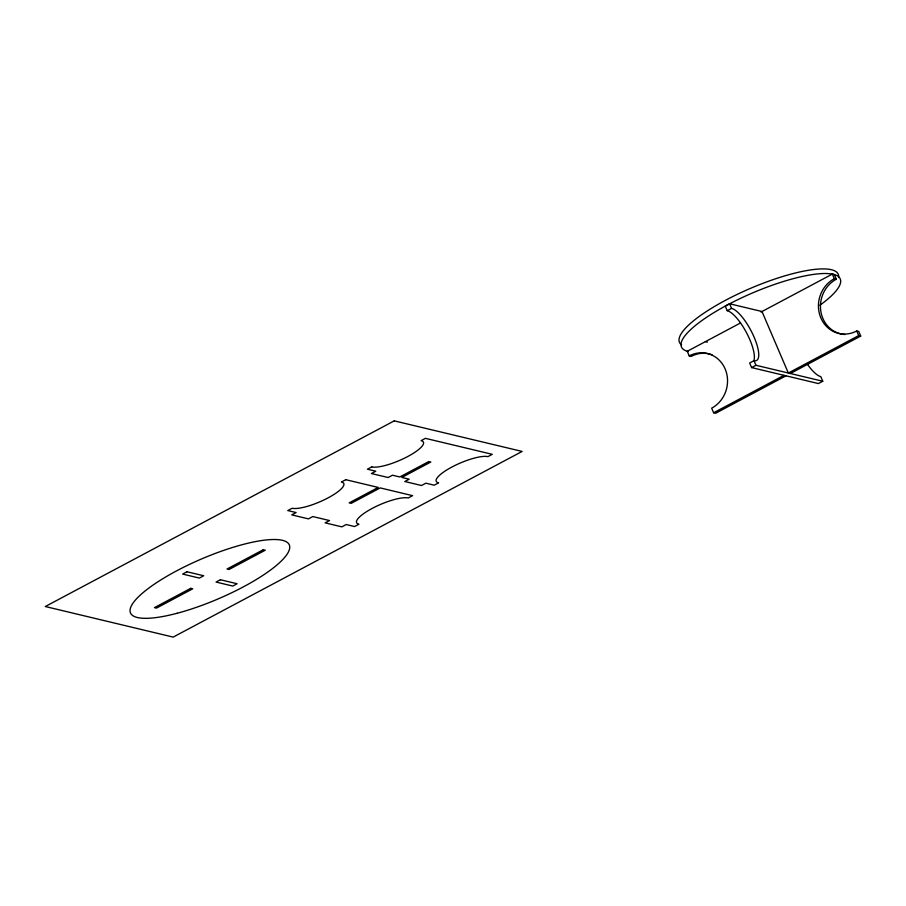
<?xml version="1.0" encoding="UTF-8"?>
<svg xmlns="http://www.w3.org/2000/svg" width="906" height="906" viewBox="0 0 906 906"><rect width="100%" height="100%" fill="white"/><g stroke="black" fill="none" stroke-linecap="round" stroke-linejoin="round"><path stroke-width="1.36" d="M761.006 312.049L832.342 274.099L834.313 278.708A29.366 26.954 -76.6 0 0 820.87 317.972A29.366 26.954 -76.6 0 0 856.748 330.973L858.752 331.449L860.7 336.081L858.695 335.594L788.333 373.034L762.003 311.517L729.602 303.77L725.253 306.092L727.235 310.701A29.388 9.071 62 0 1 746.51 332.706A29.388 9.071 62 0 1 753.826 360.848M727.235 310.701L731.584 308.391A29.388 9.071 62 0 1 754.154 337.247A29.388 9.071 62 0 1 753.996 360.679L755.966 365.277L822.761 381.245L820.791 376.636A29.366 9.071 62 0 1 807.393 364.257M740.462 322.989L687.269 351.29L689.24 355.899A29.366 26.954 -76.6 0 1 725.117 368.889A29.366 26.954 -76.6 0 1 711.674 408.164L713.622 412.785L715.627 413.261L785.989 375.831M753.996 360.679L749.647 363L751.606 367.587L818.412 383.566L822.761 381.245M751.606 367.587L755.966 365.277M713.622 412.785L783.984 375.344M790.338 373.51L860.7 336.081M832.342 274.099L834.347 274.575L836.317 279.195A29.366 26.954 -76.6 0 0 820.813 311.245A29.366 26.954 -76.6 0 0 844.924 334.518M834.313 278.708L836.317 279.195M705.4 341.641L707.405 342.117M689.24 355.899L691.244 356.375A29.366 26.954 -76.6 0 1 711.969 354.744M729.602 303.77L731.584 308.391M856.748 330.973L858.695 335.594M688.3 351.517A86.387 21.631 -23.2 0 1 718.05 310.158A86.387 21.631 -23.2 0 1 821.957 273.589A86.387 21.631 -23.2 0 1 819.919 305.197M680.961 344.393A86.387 21.631 -23.2 0 1 751.584 287.893A86.387 21.631 -23.2 0 1 838.65 277.542M681.618 344.926A86.387 21.631 -23.2 0 1 681.278 344.665M345.798 479.693L341.46 482.003A29.366 7.35 -23.2 0 1 328.131 497.847A29.366 7.35 -23.2 0 1 292.128 508.255L287.768 510.565L296.126 512.558L291.766 514.88L308.47 518.878L312.819 516.556L329.524 520.554L325.175 522.864L341.868 526.862L346.228 524.54L354.574 526.545L358.923 524.223A29.366 7.35 -23.2 0 1 372.253 508.379A29.366 7.35 -23.2 0 1 408.266 497.983L412.604 495.661L380.203 487.915L351.188 503.351L349.184 502.875L378.198 487.439L345.798 479.693M394.246 420.86L45.3 606.522L173.171 637.099L522.116 451.437L394.246 420.86M371.766 466.907L367.417 469.217L375.764 471.211L371.415 473.532L388.13 477.53L392.479 475.208L399.818 476.964L428.832 461.528L430.837 462.003L401.822 477.451L409.172 479.206L404.812 481.516L421.517 485.514L425.865 483.192L434.223 485.197L438.572 482.875A29.366 7.35 -23.2 0 1 451.879 467.043A29.366 7.35 -23.2 0 1 487.892 456.635L492.252 454.314L425.446 438.345L421.109 440.644A29.388 7.361 -23.2 0 1 407.802 456.488A29.388 7.361 -23.2 0 1 371.766 466.907M187.01 571.765L182.661 574.076L199.377 578.073L203.725 575.763L187.01 571.765M190.724 588.334L154.462 607.632L156.466 608.107L192.729 588.809L190.724 588.334M263.261 549.738L226.998 569.036L228.992 569.512L265.265 550.214L263.261 549.738M220.418 579.749L216.058 582.06L232.763 586.057L237.112 583.747L220.418 579.749M177.055 613.283A86.387 21.631 -23.2 0 0 289.342 545.016A86.387 21.631 -23.2 0 0 163.261 578.436A86.387 21.631 -23.2 0 0 177.055 613.283"/></g></svg>
